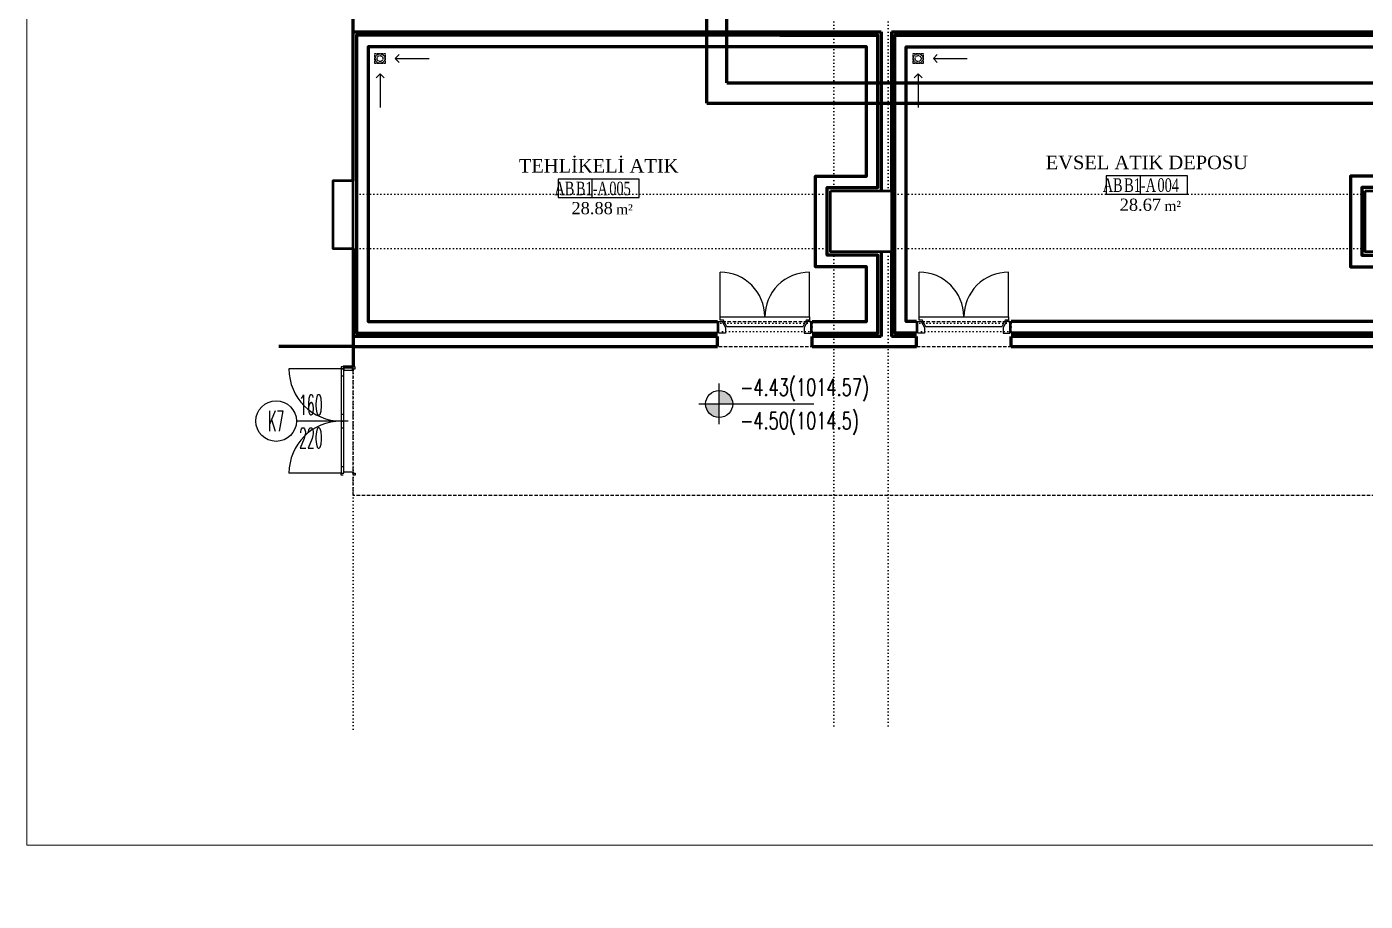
# Model space of a CAD drawing. Extents: x -228812 to 45006, y -308075 to -42938.
# Drawn here: x 39709 to 41687, y -47745 to -46454 of the extents above; entities that cross this region are included whole.
import ezdxf
from ezdxf.enums import TextEntityAlignment as Align

# ---------------------------------------------------------------- set-up
doc = ezdxf.new("R2010")
doc.units = 0
doc.header["$LTSCALE"] = 20
for name, pattern in [('( Hidden )', [0.375, 0.25, -0.125]), ('DOT', [0.25, 0, -0.25]), ('HIDDEN', [0.375, 0.25, -0.125])]:
    doc.linetypes.add(name, pattern=pattern)
doc.layers.get('0').update_dxf_attribs({"linetype": 'CONTINUOUS', "lineweight": 15})
doc.layers.get('DEFPOINTS').update_dxf_attribs({"linetype": 'CONTINUOUS'})
doc.layers.add('DUVAR', color=7, linetype='CONTINUOUS', lineweight=60)
doc.layers.add('KOLON', color=7, linetype='CONTINUOUS', lineweight=50)
for name, color, linetype in [('KA-PEN', 5, 'CONTINUOUS'), ('KAPILAR', 5, 'CONTINUOUS'), ('KIRIS', 9, 'DOT'), ('KOT', 7, 'CONTINUOUS'), ('OK', 7, 'CONTINUOUS'), ('ROOM', 7, 'CONTINUOUS'), ('ROOM-T', 7, 'CONTINUOUS'), ('TEFRIS SIHHI', 7, 'CONTINUOUS')]:
    doc.layers.add(name, color=color, linetype=linetype)
doc.styles.add('OLC-200', font='tromans.shx', dxfattribs={"width": 0.5, "height": 0.2})
doc.styles.add('OLC-50', font='romans.shx', dxfattribs={"width": 0.5, "height": 0.15})
doc.styles.add('olcu', font='romans.shx', dxfattribs={"width": 0.5})
doc.styles.add('YAZI', font='times.ttf')

# ---------------------------------------------------------------- blocks, each defined once
blk = doc.blocks.new('SOGUK ODA-140')
at = {"color": 0, "linetype": 'Continuous'}
for p, q in [((0, 0), (0, -17)), ((140, 0), (140, -17))]:
    blk.add_line(p, q, dxfattribs=at)
for points in [[(2, 0), (2, -17), (7, -17), (12, -8), (12, 0)], [(138, 0), (138, -17), (133, -17), (128, -8), (128, 0)], [(136, -19), (136, -24), (4, -24), (4, -19), (9, -19), (14, -9), (126, -9), (131, -19)]]:
    blk.add_lwpolyline(points, close=True, dxfattribs=at)
at = {"color": 0, "linetype": 'DOT'}
blk.add_lwpolyline([(140, -14.5), (0, -14.5), (0, -2.5), (140, -2.5)], dxfattribs=at)
at = {"color": 0, "linetype": 'Continuous'}
for points in [[(4, -24), (4, -90)], [(136, -24), (136, -90)]]:
    blk.add_lwpolyline(points, dxfattribs=at)
for centre, start, end in [((4, -24), 270, 0), ((136, -24), 180, 270)]:
    blk.add_arc(centre, 66, start, end, dxfattribs=at)
blk = doc.blocks.new('*U684')
at = {"color": 0}
for p, q in [((-157, 18), (-157, 95)), ((-3, 18), (-3, 95)), ((-147, 18), (-147, 14)), ((-90.1, 18), (-90.1, 14)), ((-80, 7.5), (-80, 7.5)), ((-70, 18), (-70, 14)), ((-13.1, 18), (-13.1, 14))]:
    blk.add_line(p, q, dxfattribs=at)
at = {"color": 0, "linetype": 'DOT', "ltscale": 20}
blk.add_line((-155, 0), (-5, 0), dxfattribs=at)
at = {"color": 16}
blk.add_lwpolyline([(-80, 7.5), (-80, 84)], dxfattribs=at)
at = {"color": 0, "lineweight": -3}
for points in [[(-160, 15), (-160, 18), (-157, 18), (-157, 14), (-155, 14), (-155, 1), (-157, 1), (-157, -3), (-160, -3), (-160, 0)], [(0, 15), (0, 18), (-3, 18), (-3, 14), (-5, 14), (-5, 1), (-3, 1), (-3, -3), (0, -3), (0, 0)]]:
    blk.add_lwpolyline(points, dxfattribs=at)
at = {"color": 0}
for points in [[(-157, 18), (-157, 14), (-80, 14), (-80, 18)], [(-80, 18), (-80, 14), (-3, 14), (-3, 18)]]:
    blk.add_lwpolyline(points, close=True, dxfattribs=at)
at = {"color": 16}
blk.add_circle((-80, 114), 30, dxfattribs=at)
at = {"color": 0}
for centre, start, end in [((-157, 18), 0, 90), ((-3, 18), 90, 180)]:
    blk.add_arc(centre, 77, start, end, dxfattribs=at)
at = {"color": 16, "style": 'OLC-50', "width": 0.45}
blk.add_attdef('POZ', text='', height=30, rotation=270, dxfattribs=at).set_placement((-80, 114), align=Align.MIDDLE_CENTER)
blk.add_attdef('YUK', text='', height=30, rotation=270, dxfattribs=at).set_placement((-90, 80), align=Align.TOP_LEFT)
blk.add_attdef('GEN', text='', height=30, rotation=270, dxfattribs=at).set_placement((-80, 80), align=Align.BOTTOM_LEFT)
at = {"style": 'OLC-50', "width": 0.5, "flags": 1}
for tag, p in [('KABLOK', (-188.3, -83.8)), ('KAMAHKOD', (-83.9, -83.8)), ('KAMAHNO', (-195.2, -120.6)), ('KAMAHAD', (-79.6, -120)), ('DUVKA', (-188.6, -156)), ('KARENK', (-82.6, -154.8)), ('KATIP', (-188.1, -194)), ('KASAMAL', (-83.9, -189.6)), ('KAMAL', (-188.7, -233)), ('KASARENK', (-83.5, -229)), ('YANGIN', (-84.2, -266.9)), ('MENFEZ', (-190, -268.9)), ('ACILYON', (-192.7, -303.5)), ('CEKIT', (-86.3, -303.2)), ('CARPTEK', (-195, -337.4)), ('FOTOSEL', (-86.8, -337.1)), ('PBAR', (-193.2, -371.1)), ('KONTROL', (-87, -371.1))]:
    blk.add_attdef(tag, p, '', height=30, dxfattribs=at)
blk = doc.blocks.new('KOT-PL(TEMIZ&KABA)')
at = {"layer": 'KOT', "linetype": 'Continuous', "lineweight": -3}
h = blk.add_hatch(color=7, dxfattribs=at)
h.paths.add_polyline_path([(0, 0), (0.2, 0, 0.414214), (0, 0.2)])
h.paths.add_polyline_path([(0, 0), (-0.2, 0, 0.414214), (0, -0.2)])
at = {"layer": 'KOT', "color": 7, "lineweight": -3}
for p, q in [((0, -0.3), (0, 0.3)), ((-0.3, 0), (1.4, 0))]:
    blk.add_line(p, q, dxfattribs=at)
at = {"layer": 'KOT', "color": 7, "linetype": 'Continuous', "lineweight": -3}
blk.add_circle((0, 0), 0.2, dxfattribs=at)
at = {"layer": 'KOT', "color": 7, "linetype": 'Continuous', "lineweight": -3, "style": 'olcu', "width": 0.7}
for tag, p in [('KOTTEMIZ', (0.31, 0.122)), ('KOTKABA', (0.31, -0.373))]:
    blk.add_attdef(tag, p, '', height=0.25, dxfattribs=at)
blk = doc.blocks.new('EGIM-OK')
at = {"color": 0, "ltscale": 200}
for points in [[(50, 0), (0, 0)], [(50, 0), (44.2, 5.9)], [(50, 0), (44.2, -5.9)]]:
    blk.add_lwpolyline(points, dxfattribs=at)
blk = doc.blocks.new('SUZGEC')
at = {"color": 0, "linetype": 'ByBlock', "ltscale": 0.3, "extrusion": (0, 0, -1)}
blk.add_lwpolyline([(0, 0), (-15, 0), (-15, 15), (0, 15)], close=True, dxfattribs=at)
for radius in [7.03, 4.37]:
    blk.add_circle((-7.5, 7.5), radius, dxfattribs=at)
blk = doc.blocks.new('SUZGEC OK')
at = {"layer": 'OK', "color": 252, "rotation": 179.9999988256444}
blk.add_blockref('EGIM-OK', (80, -7.5), dxfattribs=at)
at = {"layer": 'OK', "color": 252, "xscale": -1, "rotation": 270}
blk.add_blockref('EGIM-OK', (7.5, -80), dxfattribs=at)
at = {"layer": 'TEFRIS SIHHI', "color": 155, "linetype": 'HIDDEN', "xscale": -1, "rotation": 90}
blk.add_blockref('SUZGEC', (15, 0), dxfattribs=at)
blk = doc.blocks.new('ROOMNAME')
at = {"color": 0}
blk.add_line((0, 13.5), (0, -13.5), dxfattribs=at)
blk.add_lwpolyline([(-50, 13.5), (-50, -13.5), (70, -13.5), (70, 13.5)], close=True, dxfattribs=at)
at = {"color": 0, "insert": (36, -30.8), "char_height": 15, "width": 39.826, "attachment_point": 4, "style": 'YAZI'}
blk.add_mtext('m²', dxfattribs=at)
at = {"color": 0, "style": 'YAZI'}
for tag, p in [('KOD', (-25, 0)), ('NO', (35, 0))]:
    blk.add_attdef(tag, text='', height=20, dxfattribs=at).set_placement(p, align=Align.MIDDLE_CENTER)
blk.add_attdef('ALAN', text='', height=18, dxfattribs=at).set_placement((31, -29), align=Align.MIDDLE_RIGHT)
at = {"color": 0, "style": 'YAZI', "flags": 1}
for tag, p in [('ALANIHALE', (10, -51.3)), ('CEVRE', (8.8, -70.9))]:
    blk.add_attdef(tag, text='', height=15, dxfattribs=at).set_placement(p, align=Align.MIDDLE_CENTER)
at = {"color": 0, "style": 'OLC-200', "width": 0.5, "flags": 1}
for tag, p in [('DOS', (-43.9, -102.9)), ('SUP', (-12.3, -102.9)), ('DUV', (15.1, -102.9)), ('TAV', (42.4, -102.9)), ('KTIP1', (-43.9, -131.5)), ('KTIP2', (6.1, -131.5)), ('KTIP3', (56.1, -131.5)), ('KTIP1S', (-43.9, -160.1)), ('KTIP2S', (6.1, -160.1)), ('KTIP3S', (56.1, -160.1)), ('PTIP1', (-43.9, -188.6)), ('PTIP2', (6.1, -188.6)), ('PTIP3', (56.1, -188.6)), ('PTIP1S', (-43.9, -217.2)), ('PTIP2S', (6.1, -217.2)), ('PTIP3S', (56.1, -217.2)), ('KISI', (-43.9, -245.8)), ('KW', (6.1, -245.8)), ('ISI', (56.1, -245.8))]:
    blk.add_attdef(tag, p, '', height=15, dxfattribs=at)
at = {"layer": 'ROOM-T', "color": 9, "style": 'YAZI'}
blk.add_attdef('MAHALADI', text='', height=20, dxfattribs=at).set_placement((10, 33.5), align=Align.MIDDLE_CENTER)
blk = doc.blocks.new('KOLON90')
at = {"layer": 'KOLON', "color": 4}
blk.add_lwpolyline([(-45, 45), (45, 45), (45, -45), (-45, -45)], close=True, dxfattribs=at)

msp = doc.modelspace()

# ---------------------------------------------------------------- linework, layer by layer
at = {"linetype": 'Continuous'}
msp.add_lwpolyline([(39709.494, -42938.116), (44863.882, -42938.116), (44863.882, -47662.514), (39709.494, -47662.514)], close=True, dxfattribs=at)
at = {"layer": 'DEFPOINTS', "color": 7, "linetype": '( Hidden )'}
for points in [[(40874.851, -46674.043), (40949.851, -46674.043), (40949.851, -46483.043), (40804.851, -46483.043), (40213.851, -46483.043), (40213.851, -46889.043), (40729.851, -46889.043), (40949.851, -46889.043), (40949.851, -46808.043), (40874.851, -46808.043)], [(41664.851, -46674.043), (41739.851, -46674.043), (41739.851, -46483.043), (41008.851, -46483.043), (41008.851, -46674.043), (41008.851, -46674.043), (41008.851, -46808.043), (41008.851, -46889.043), (41023.851, -46889.043), (41739.851, -46889.043), (41739.851, -46808.043), (41664.851, -46808.043)], [(40191.851, -46926.043), (43336.85, -46926.043), (43336.85, -47146.043), (40191.851, -47146.043)]]:
    msp.add_lwpolyline(points, close=True, dxfattribs=at)
at = {"layer": 'DUVAR', "color": 2, "linetype": 'ByBlock', "ltscale": 0.5}
for p, q in [((40713.94, -46566.393), (40713.94, -43811.393)), ((40743.94, -46536.393), (40743.94, -43841.393)), ((40743.94, -46536.393), (44228.94, -46536.393)), ((40713.94, -46566.393), (44258.94, -46566.393))]:
    msp.add_line(p, q, dxfattribs=at)
at = {"layer": 'DUVAR', "color": 2}
for p, q in [((40191.851, -46681.043), (40191.851, -45941.043)), ((40191.851, -46461.043), (40971.851, -46461.043)), ((40971.851, -46461.043), (40971.851, -46696.043)), ((40986.851, -46461.043), (40986.851, -46696.043)), ((40986.851, -46461.043), (41761.851, -46461.043)), ((40986.851, -46461.043), (41761.851, -46461.043)), ((40191.851, -46781.043), (40191.851, -46926.043)), ((40971.851, -46786.043), (40971.851, -46911.043)), ((40986.851, -46786.043), (40986.851, -46911.043)), ((40729.851, -46911.043), (40191.851, -46911.043)), ((40729.851, -46926.043), (40729.851, -46911.043)), ((40971.851, -46911.043), (40869.851, -46911.043)), ((40869.851, -46926.043), (40869.851, -46911.043)), ((41023.851, -46911.043), (40986.851, -46911.043)), ((41023.851, -46926.043), (41023.851, -46911.043)), ((41761.851, -46911.043), (41163.851, -46911.043)), ((41163.851, -46926.043), (41163.851, -46911.043)), ((40191.851, -46926.043), (40081.851, -46926.043)), ((40191.851, -46926.043), (40729.851, -46926.043)), ((40191.851, -46926.043), (40191.851, -46956.043)), ((40869.851, -46926.043), (41023.851, -46926.043)), ((41163.851, -46926.043), (41808.851, -46926.043)), ((40176.851, -46956.043), (40191.851, -46956.043))]:
    msp.add_line(p, q, dxfattribs=at)
at = {"layer": 'DUVAR', "color": 16}
for points in [[(40821.851, -46466.043), (40821.851, -46466.043), (40196.851, -46466.043), (40196.851, -46906.043), (40729.851, -46906.043)], [(40869.851, -46906.043), (40966.851, -46906.043), (40966.851, -46791.043), (40891.851, -46791.043), (40891.851, -46691.043), (40966.851, -46691.043), (40966.851, -46466.043), (40821.851, -46466.043), (40821.851, -46466.043), (40966.851, -46466.043)], [(41023.851, -46906.043), (40991.851, -46906.043), (40991.851, -46791.043), (40991.851, -46791.043), (40991.851, -46691.043), (40991.851, -46691.043), (40991.851, -46466.043), (41756.851, -46466.043), (41756.851, -46691.043), (41681.851, -46691.043), (41681.851, -46791.043), (41756.851, -46791.043), (41756.851, -46906.043), (41163.851, -46906.043)], [(40869.851, -46889.043), (40949.851, -46889.043), (40949.851, -46808.043), (40874.851, -46808.043), (40874.851, -46674.043), (40949.851, -46674.043), (40949.851, -46483.043), (40804.851, -46483.043), (40804.851, -46483.043), (40804.851, -46483.043), (40804.851, -46483.043), (40213.851, -46483.043), (40213.851, -46889.043), (40729.851, -46889.043)], [(41023.851, -46889.043), (41008.851, -46889.043), (41008.851, -46808.043), (41008.851, -46808.043), (41008.851, -46674.043), (41008.851, -46674.043), (41008.851, -46483.043), (41739.851, -46483.043), (41739.851, -46674.043), (41664.851, -46674.043), (41664.851, -46808.043), (41739.851, -46808.043), (41739.851, -46889.043), (41163.851, -46889.043)]]:
    msp.add_lwpolyline(points, dxfattribs=at)
at = {"layer": 'KIRIS', "color": 251}
for p, q in [((40191.851, -45991.043), (40191.851, -46681.043)), ((40901.851, -46696.043), (40901.851, -45996.043)), ((40981.851, -46696.043), (40981.851, -45996.043)), ((40191.851, -46701.043), (40896.851, -46701.043)), ((40986.851, -46701.043), (41686.851, -46701.043)), ((40191.842, -46781.043), (40896.851, -46781.043)), ((40191.851, -47491.043), (40191.851, -46781.043)), ((40986.851, -46781.043), (41686.851, -46781.043)), ((40901.851, -47486.043), (40901.851, -46786.043)), ((40981.851, -47486.043), (40981.851, -46786.043))]:
    msp.add_line(p, q, dxfattribs=at)
at = {"layer": 'KOLON', "color": 4}
msp.add_lwpolyline([(40191.851, -46681.043), (40161.851, -46681.043), (40161.851, -46781.043), (40191.851, -46781.043)], close=True, dxfattribs=at)

# ---------------------------------------------------------------- block references
at = {"layer": 'KA-PEN', "color": 5, "rotation": 180}
for p in [(40869.851, -46906.043), (41163.851, -46906.043)]:
    msp.add_blockref('SOGUK ODA-140', p, dxfattribs=at)
at = {"layer": 'KAPILAR', "rotation": 90}
msp.add_blockref('*U684', (40191.852, -46956.043), dxfattribs=at).add_auto_attribs({'POZ': 'K7', 'GEN': '160', 'YUK': '220'})
at = {"layer": 'KOLON', "color": 1}
for p in [(40941.851, -46741.043), (41731.851, -46741.043)]:
    msp.add_blockref('KOLON90', p, dxfattribs=at)
at = {"layer": 'KOT', "xscale": 100, "yscale": 100, "zscale": 100}
msp.add_blockref('KOT-PL(TEMIZ&KABA)', (40732.419, -47010.731), dxfattribs=at).add_auto_attribs({'KOTTEMIZ': '-4.43(1014.57)', 'KOTKABA': '-4.50(1014.5)'})
at = {"layer": 'ROOM', "ltscale": 0.5}
ref = msp.add_blockref('ROOMNAME', (40544.351, -46692.418), dxfattribs=at)
ref.add_attrib('MAHALADI', 'TEHLİKELİ ATIK', dxfattribs={"layer": 'ROOM-T', "color": 9, "height": 20, "style": 'YAZI'}).set_placement((40554.351, -46658.918), align=Align.MIDDLE_CENTER)
ref.add_attrib('BLOK', 'AB', dxfattribs={"layer": '0', "color": 0, "height": 20, "style": 'YAZI', "width": 0.7}).set_placement((40503.779, -46692.418), align=Align.MIDDLE_CENTER)
ref.add_attrib('KOD', 'B1-A', dxfattribs={"layer": '0', "color": 0, "height": 20, "style": 'YAZI', "width": 0.7}).set_placement((40544.351, -46692.418), align=Align.MIDDLE_CENTER)
ref.add_attrib('NO', '005', dxfattribs={"layer": '0', "color": 0, "height": 20, "style": 'YAZI', "width": 0.7}).set_placement((40585.922, -46692.418), align=Align.MIDDLE_CENTER)
ref.add_attrib('ALAN', '28.88', dxfattribs={"layer": '0', "color": 0, "height": 18, "style": 'YAZI'}).set_placement((40575.351, -46721.418), align=Align.MIDDLE_RIGHT)
ref = msp.add_blockref('ROOMNAME', (41354.262, -46687.418), dxfattribs=at)
ref.add_attrib('MAHALADI', 'EVSEL ATIK DEPOSU', dxfattribs={"layer": 'ROOM-T', "color": 9, "height": 20, "style": 'YAZI'}).set_placement((41364.262, -46653.918), align=Align.MIDDLE_CENTER)
ref.add_attrib('BLOK', 'AB', dxfattribs={"layer": '0', "color": 0, "height": 20, "style": 'YAZI', "width": 0.7}).set_placement((41313.69, -46687.418), align=Align.MIDDLE_CENTER)
ref.add_attrib('KOD', 'B1-A', dxfattribs={"layer": '0', "color": 0, "height": 20, "style": 'YAZI', "width": 0.7}).set_placement((41354.262, -46687.418), align=Align.MIDDLE_CENTER)
ref.add_attrib('NO', '004', dxfattribs={"layer": '0', "color": 0, "height": 20, "style": 'YAZI', "width": 0.7}).set_placement((41395.833, -46687.418), align=Align.MIDDLE_CENTER)
ref.add_attrib('ALAN', '28.67', dxfattribs={"layer": '0', "color": 0, "height": 18, "style": 'YAZI'}).set_placement((41385.262, -46716.418), align=Align.MIDDLE_RIGHT)
at = {"layer": 'TEFRIS SIHHI', "color": 155}
for p in [(40223.851, -46493.043), (41018.851, -46493.043)]:
    msp.add_blockref('SUZGEC OK', p, dxfattribs=at)

doc.saveas('drawing.dxf')
